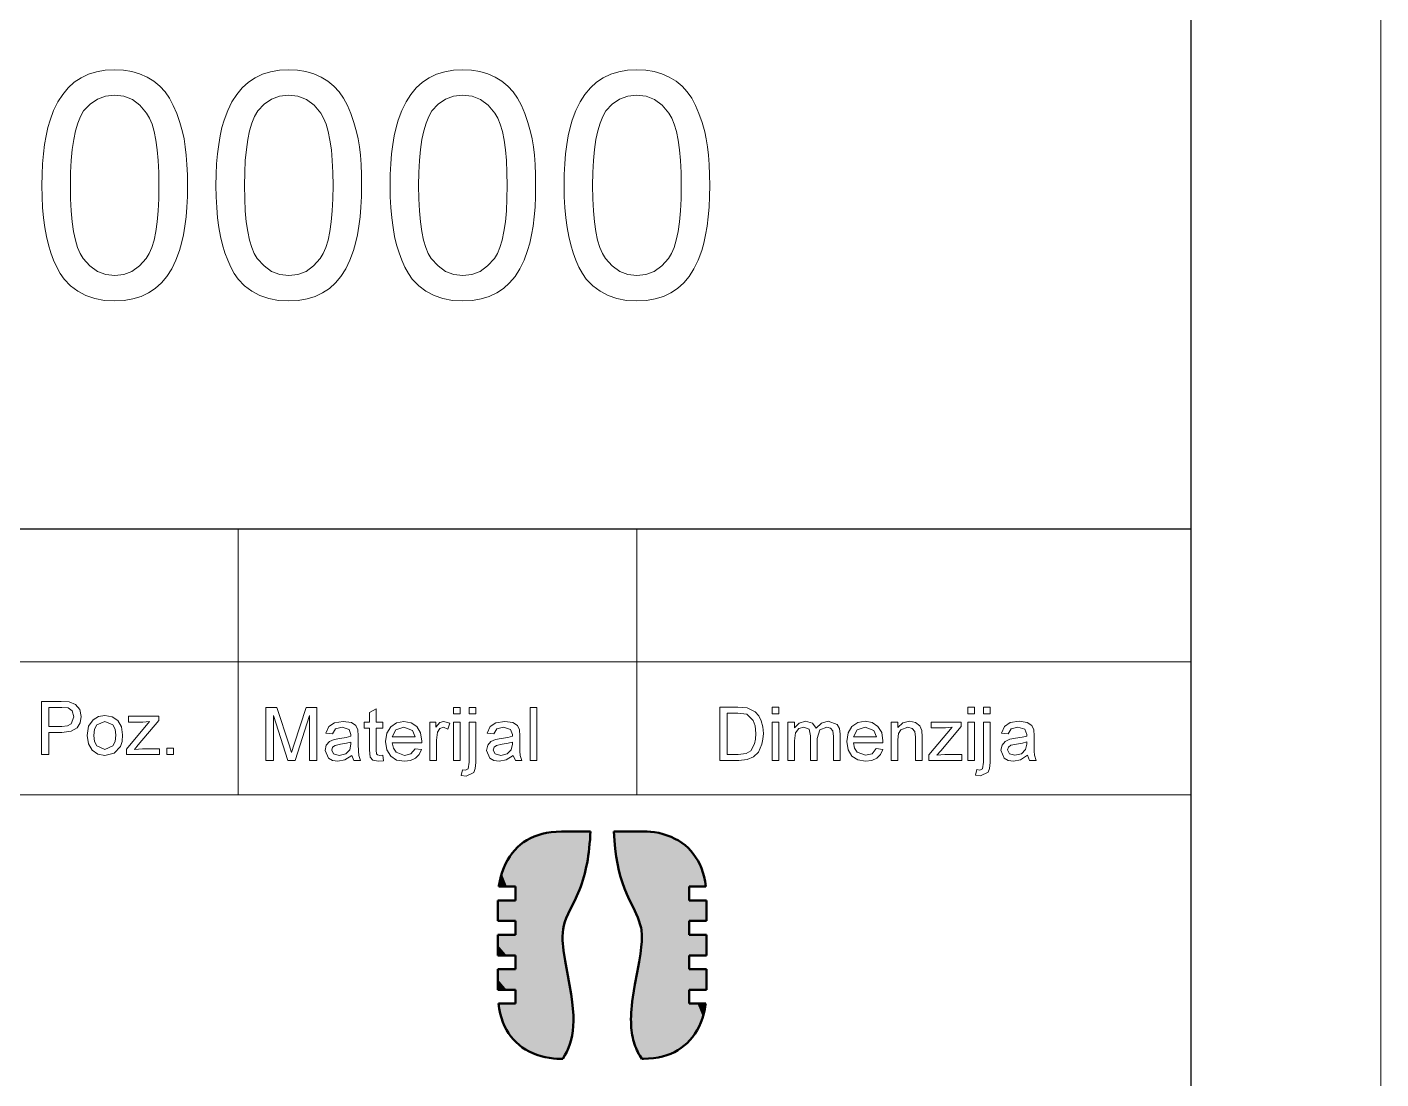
# Model space of a CAD drawing. Extents: x 0 to 297, y 0 to 420.
# Drawn here: x 261.35 to 297, y 25.53 to 53.21 of the extents above; entities that cross this region are included whole.
import ezdxf

# ---------------------------------------------------------------- set-up
doc = ezdxf.new("R2010")
doc.units = 0

msp = doc.modelspace()

# ---------------------------------------------------------------- linework, layer by layer
at = {"color": 7, "lineweight": 13}
for p, q in [((297, 0), (297, 420)), ((142.421, 36.5), (292, 36.5)), ((292, 33), (142.421, 33))]:
    msp.add_line(p, q, dxfattribs=at)
at = {"color": 7, "lineweight": 30}
for p, q in [((292, 5), (292, 415)), ((142.421, 40), (292, 40))]:
    msp.add_line(p, q, dxfattribs=at)
at = {"color": 7, "lineweight": 13, "ltscale": 0.175}
for p, q in [((266.911, 40), (266.911, 33)), ((277.411, 40), (277.411, 33))]:
    msp.add_line(p, q, dxfattribs=at)
at = {"color": 7, "lineweight": 13}
for points in [[(261.745, 49.037), (261.75, 49.331), (261.763, 49.609), (261.785, 49.871), (261.815, 50.117), (261.855, 50.347), (261.903, 50.561), (261.96, 50.759), (262.054, 51.011), (262.165, 51.237), (262.293, 51.436), (262.437, 51.608), (262.597, 51.753), (262.775, 51.871), (262.97, 51.963), (263.183, 52.029), (263.414, 52.068), (263.662, 52.081), (263.892, 52.069), (264.111, 52.033), (264.318, 51.973), (264.513, 51.889), (264.691, 51.782), (264.849, 51.653), (264.986, 51.503), (265.103, 51.332), (265.203, 51.14), (265.294, 50.928), (265.375, 50.697), (265.446, 50.446), (265.487, 50.262), (265.52, 50.057), (265.545, 49.833), (265.564, 49.588), (265.575, 49.322), (265.578, 49.037), (265.574, 48.745), (265.561, 48.469), (265.539, 48.209), (265.509, 47.964), (265.47, 47.735), (265.423, 47.522), (265.366, 47.324), (265.273, 47.072), (265.163, 46.846), (265.036, 46.647), (264.892, 46.474), (264.731, 46.329), (264.553, 46.21), (264.357, 46.117), (264.143, 46.051), (263.911, 46.011), (263.662, 45.998), (263.389, 46.014), (263.136, 46.062), (262.903, 46.142), (262.691, 46.254), (262.499, 46.398), (262.327, 46.574), (262.226, 46.724), (262.135, 46.889), (262.053, 47.069), (261.981, 47.263), (261.918, 47.472), (261.865, 47.696), (261.822, 47.935), (261.788, 48.189), (261.764, 48.457), (261.75, 48.739)], [(266.328, 49.037), (266.333, 49.331), (266.346, 49.609), (266.368, 49.871), (266.399, 50.117), (266.438, 50.347), (266.486, 50.561), (266.543, 50.759), (266.638, 51.011), (266.748, 51.237), (266.876, 51.436), (267.02, 51.608), (267.181, 51.753), (267.358, 51.871), (267.554, 51.963), (267.767, 52.029), (267.997, 52.068), (268.245, 52.081), (268.476, 52.069), (268.694, 52.033), (268.901, 51.973), (269.096, 51.889), (269.275, 51.782), (269.433, 51.653), (269.57, 51.503), (269.686, 51.332), (269.787, 51.14), (269.878, 50.928), (269.959, 50.697), (270.03, 50.446), (270.07, 50.262), (270.103, 50.057), (270.129, 49.833), (270.147, 49.588), (270.158, 49.322), (270.162, 49.037), (270.157, 48.745), (270.144, 48.469), (270.123, 48.209), (270.092, 47.964), (270.054, 47.735), (270.006, 47.522), (269.95, 47.324), (269.856, 47.072), (269.746, 46.846), (269.619, 46.647), (269.475, 46.474), (269.314, 46.329), (269.136, 46.21), (268.94, 46.117), (268.726, 46.051), (268.495, 46.011), (268.245, 45.998), (267.972, 46.014), (267.719, 46.062), (267.486, 46.142), (267.274, 46.254), (267.082, 46.398), (266.91, 46.574), (266.809, 46.724), (266.718, 46.889), (266.636, 47.069), (266.564, 47.263), (266.502, 47.472), (266.449, 47.696), (266.405, 47.935), (266.372, 48.189), (266.348, 48.457), (266.333, 48.739)], [(270.912, 49.037), (270.916, 49.331), (270.929, 49.609), (270.951, 49.871), (270.982, 50.117), (271.021, 50.347), (271.07, 50.561), (271.127, 50.759), (271.221, 51.011), (271.332, 51.237), (271.459, 51.436), (271.603, 51.608), (271.764, 51.753), (271.942, 51.871), (272.137, 51.963), (272.35, 52.029), (272.58, 52.068), (272.828, 52.081), (273.059, 52.069), (273.278, 52.033), (273.484, 51.973), (273.679, 51.889), (273.858, 51.782), (274.016, 51.653), (274.153, 51.503), (274.269, 51.332), (274.37, 51.14), (274.461, 50.928), (274.542, 50.697), (274.613, 50.446), (274.653, 50.262), (274.686, 50.057), (274.712, 49.833), (274.73, 49.588), (274.741, 49.322), (274.745, 49.037), (274.741, 48.745), (274.728, 48.469), (274.706, 48.209), (274.676, 47.964), (274.637, 47.735), (274.589, 47.522), (274.533, 47.324), (274.44, 47.072), (274.329, 46.846), (274.202, 46.647), (274.058, 46.474), (273.897, 46.329), (273.719, 46.21), (273.523, 46.117), (273.31, 46.051), (273.078, 46.011), (272.828, 45.998), (272.555, 46.014), (272.302, 46.062), (272.07, 46.142), (271.857, 46.254), (271.665, 46.398), (271.494, 46.574), (271.393, 46.724), (271.301, 46.889), (271.22, 47.069), (271.147, 47.263), (271.085, 47.472), (271.032, 47.696), (270.989, 47.935), (270.955, 48.189), (270.931, 48.457), (270.917, 48.739)], [(275.495, 49.037), (275.5, 49.331), (275.513, 49.609), (275.535, 49.871), (275.565, 50.117), (275.605, 50.347), (275.653, 50.561), (275.71, 50.759), (275.804, 51.011), (275.915, 51.237), (276.043, 51.436), (276.187, 51.608), (276.347, 51.753), (276.525, 51.871), (276.72, 51.963), (276.933, 52.029), (277.164, 52.068), (277.412, 52.081), (277.642, 52.069), (277.861, 52.033), (278.068, 51.973), (278.263, 51.889), (278.441, 51.782), (278.599, 51.653), (278.736, 51.503), (278.853, 51.332), (278.953, 51.14), (279.044, 50.928), (279.125, 50.697), (279.196, 50.446), (279.237, 50.262), (279.27, 50.057), (279.295, 49.833), (279.314, 49.588), (279.325, 49.322), (279.328, 49.037), (279.324, 48.745), (279.311, 48.469), (279.289, 48.209), (279.259, 47.964), (279.22, 47.735), (279.173, 47.522), (279.116, 47.324), (279.023, 47.072), (278.913, 46.846), (278.786, 46.647), (278.642, 46.474), (278.481, 46.329), (278.303, 46.21), (278.107, 46.117), (277.893, 46.051), (277.661, 46.011), (277.412, 45.998), (277.139, 46.014), (276.886, 46.062), (276.653, 46.142), (276.441, 46.254), (276.249, 46.398), (276.077, 46.574), (275.976, 46.724), (275.885, 46.889), (275.803, 47.069), (275.731, 47.263), (275.668, 47.472), (275.615, 47.696), (275.572, 47.935), (275.538, 48.189), (275.514, 48.457), (275.5, 48.739)], [(262.495, 49.04), (262.5, 48.688), (262.516, 48.368), (262.542, 48.08), (262.579, 47.824), (262.627, 47.6), (262.684, 47.407), (262.753, 47.246), (262.832, 47.117), (263.01, 46.919), (263.208, 46.778), (263.425, 46.693), (263.662, 46.665), (263.899, 46.693), (264.116, 46.778), (264.314, 46.92), (264.492, 47.119), (264.571, 47.248), (264.639, 47.41), (264.697, 47.602), (264.744, 47.826), (264.781, 48.082), (264.807, 48.37), (264.823, 48.689), (264.828, 49.04), (264.823, 49.383), (264.808, 49.696), (264.783, 49.979), (264.747, 50.232), (264.701, 50.455), (264.645, 50.648), (264.579, 50.81), (264.502, 50.943), (264.327, 51.15), (264.127, 51.297), (263.903, 51.385), (263.654, 51.415), (263.418, 51.389), (263.205, 51.311), (263.013, 51.181), (262.844, 50.999), (262.762, 50.852), (262.691, 50.678), (262.631, 50.475), (262.582, 50.244), (262.544, 49.985), (262.517, 49.698), (262.501, 49.383)], [(267.078, 49.04), (267.084, 48.688), (267.1, 48.368), (267.126, 48.08), (267.163, 47.824), (267.21, 47.6), (267.268, 47.407), (267.336, 47.246), (267.415, 47.117), (267.593, 46.919), (267.791, 46.778), (268.008, 46.693), (268.245, 46.665), (268.482, 46.693), (268.699, 46.778), (268.897, 46.92), (269.075, 47.119), (269.154, 47.248), (269.222, 47.41), (269.28, 47.602), (269.328, 47.826), (269.364, 48.082), (269.391, 48.37), (269.407, 48.689), (269.412, 49.04), (269.407, 49.383), (269.391, 49.696), (269.366, 49.979), (269.33, 50.232), (269.284, 50.455), (269.228, 50.648), (269.162, 50.81), (269.086, 50.943), (268.91, 51.15), (268.71, 51.297), (268.486, 51.385), (268.237, 51.415), (268.002, 51.389), (267.788, 51.311), (267.597, 51.181), (267.427, 50.999), (267.346, 50.852), (267.275, 50.678), (267.215, 50.475), (267.166, 50.244), (267.128, 49.985), (267.1, 49.698), (267.084, 49.383)], [(271.662, 49.04), (271.667, 48.688), (271.683, 48.368), (271.709, 48.08), (271.746, 47.824), (271.793, 47.6), (271.851, 47.407), (271.919, 47.246), (271.998, 47.117), (272.176, 46.919), (272.374, 46.778), (272.592, 46.693), (272.828, 46.665), (273.065, 46.693), (273.283, 46.778), (273.48, 46.92), (273.659, 47.119), (273.737, 47.248), (273.806, 47.41), (273.864, 47.602), (273.911, 47.826), (273.948, 48.082), (273.974, 48.37), (273.99, 48.689), (273.995, 49.04), (273.99, 49.383), (273.975, 49.696), (273.949, 49.979), (273.914, 50.232), (273.868, 50.455), (273.812, 50.648), (273.745, 50.81), (273.669, 50.943), (273.494, 51.15), (273.294, 51.297), (273.069, 51.385), (272.821, 51.415), (272.585, 51.389), (272.371, 51.311), (272.18, 51.181), (272.011, 50.999), (271.929, 50.852), (271.858, 50.678), (271.798, 50.475), (271.749, 50.244), (271.711, 49.985), (271.684, 49.698), (271.667, 49.383)], [(276.245, 49.04), (276.25, 48.688), (276.266, 48.368), (276.292, 48.08), (276.329, 47.824), (276.377, 47.6), (276.434, 47.407), (276.503, 47.246), (276.582, 47.117), (276.76, 46.919), (276.958, 46.778), (277.175, 46.693), (277.412, 46.665), (277.649, 46.693), (277.866, 46.778), (278.064, 46.92), (278.242, 47.119), (278.321, 47.248), (278.389, 47.41), (278.447, 47.602), (278.494, 47.826), (278.531, 48.082), (278.557, 48.37), (278.573, 48.689), (278.578, 49.04), (278.573, 49.383), (278.558, 49.696), (278.533, 49.979), (278.497, 50.232), (278.451, 50.455), (278.395, 50.648), (278.329, 50.81), (278.252, 50.943), (278.077, 51.15), (277.877, 51.297), (277.653, 51.385), (277.404, 51.415), (277.168, 51.389), (276.955, 51.311), (276.763, 51.181), (276.594, 50.999), (276.512, 50.852), (276.441, 50.678), (276.381, 50.475), (276.332, 50.244), (276.294, 49.985), (276.267, 49.698), (276.251, 49.383)], [(261.731, 34.06), (261.731, 35.46), (262.25, 35.46), (262.46, 35.447), (262.629, 35.383), (262.74, 35.25), (262.781, 35.062), (262.754, 34.9), (262.671, 34.765), (262.517, 34.674), (262.274, 34.643), (261.926, 34.643), (261.926, 34.06)], [(261.926, 34.799), (262.272, 34.799), (262.418, 34.816), (262.515, 34.867), (262.587, 35.057), (262.545, 35.209), (262.433, 35.292), (262.268, 35.305), (261.926, 35.305)], [(267.645, 33.905), (267.645, 35.305), (267.934, 35.305), (268.252, 34.32), (268.316, 34.113), (268.386, 34.337), (268.701, 35.305), (268.987, 35.305), (268.987, 33.905), (268.792, 33.905), (268.792, 35.091), (268.412, 33.905), (268.217, 33.905), (267.84, 35.091), (267.84, 33.905)], [(272.584, 35.13), (272.584, 35.305), (272.759, 35.305), (272.759, 35.13)], [(272.992, 35.13), (272.992, 35.305), (273.167, 35.305), (273.167, 35.13)], [(274.598, 33.905), (274.598, 35.305), (274.773, 35.305), (274.773, 33.905)], [(279.592, 33.908), (279.592, 35.308), (280.07, 35.308), (280.317, 35.288), (280.521, 35.188), (280.617, 35.081), (280.685, 34.948), (280.726, 34.792), (280.74, 34.616), (280.73, 34.465), (280.703, 34.333), (280.608, 34.129), (280.482, 34.002), (280.316, 33.932), (280.093, 33.908)], [(280.973, 35.133), (280.973, 35.308), (281.148, 35.308), (281.148, 35.133)], [(286.126, 35.133), (286.126, 35.308), (286.301, 35.308), (286.301, 35.133)], [(286.534, 35.133), (286.534, 35.308), (286.709, 35.308), (286.709, 35.133)], [(262.937, 34.566), (262.975, 34.809), (263.091, 34.979), (263.233, 35.063), (263.404, 35.091), (263.591, 35.057), (263.74, 34.955), (263.838, 34.793), (263.87, 34.58), (263.856, 34.407), (263.813, 34.275), (263.645, 34.102), (263.404, 34.041), (263.215, 34.074), (263.066, 34.176), (262.969, 34.341)], [(263.112, 34.566), (263.133, 34.404), (263.195, 34.288), (263.404, 34.196), (263.612, 34.289), (263.675, 34.406), (263.695, 34.571), (263.674, 34.729), (263.612, 34.843), (263.404, 34.935), (263.195, 34.843), (263.133, 34.728)], [(263.968, 34.06), (263.968, 34.207), (264.582, 34.935), (264.405, 34.916), (264.026, 34.916), (264.026, 35.071), (264.823, 35.071), (264.823, 34.955), (264.283, 34.315), (264.183, 34.196), (264.391, 34.216), (264.843, 34.216), (264.843, 34.06)], [(269.901, 34.041), (269.717, 33.921), (269.534, 33.885), (269.392, 33.906), (269.287, 33.966), (269.201, 34.173), (269.233, 34.308), (269.319, 34.406), (269.438, 34.462), (269.585, 34.488), (269.759, 34.515), (269.88, 34.547), (269.881, 34.588), (269.835, 34.726), (269.648, 34.78), (269.477, 34.741), (269.395, 34.605), (269.22, 34.624), (269.296, 34.798), (269.449, 34.9), (269.681, 34.935), (269.893, 34.905), (270.013, 34.827), (270.067, 34.709), (270.076, 34.556), (270.076, 34.338), (270.079, 34.15), (270.087, 34.041), (270.134, 33.905), (269.959, 33.905)], [(270.717, 34.051), (270.737, 33.9), (270.607, 33.885), (270.461, 33.914), (270.389, 33.991), (270.367, 34.189), (270.367, 34.76), (270.231, 34.76), (270.231, 34.916), (270.367, 34.916), (270.367, 35.166), (270.542, 35.268), (270.542, 34.916), (270.717, 34.916), (270.717, 34.76), (270.542, 34.76), (270.542, 34.179), (270.552, 34.086), (270.581, 34.053), (270.641, 34.041)], [(271.571, 34.216), (271.742, 34.197), (271.681, 34.065), (271.584, 33.967), (271.452, 33.906), (271.288, 33.885), (271.084, 33.919), (270.928, 34.021), (270.828, 34.184), (270.795, 34.402), (270.829, 34.627), (270.929, 34.795), (271.084, 34.9), (271.278, 34.935), (271.466, 34.901), (271.617, 34.799), (271.715, 34.636), (271.748, 34.416), (271.747, 34.372), (270.97, 34.372), (271, 34.23), (271.069, 34.126), (271.291, 34.041), (271.46, 34.083)], [(271.962, 33.905), (271.962, 34.916), (272.117, 34.916), (272.117, 34.781), (272.219, 34.905), (272.322, 34.935), (272.487, 34.887), (272.431, 34.731), (272.315, 34.78), (272.223, 34.745), (272.164, 34.65), (272.137, 34.445), (272.137, 33.905)], [(274.151, 34.041), (273.967, 33.921), (273.785, 33.885), (273.643, 33.906), (273.538, 33.966), (273.451, 34.173), (273.484, 34.308), (273.569, 34.406), (273.688, 34.462), (273.836, 34.488), (274.01, 34.515), (274.131, 34.547), (274.132, 34.588), (274.085, 34.726), (273.898, 34.78), (273.727, 34.741), (273.646, 34.605), (273.471, 34.624), (273.547, 34.798), (273.699, 34.9), (273.931, 34.935), (274.144, 34.905), (274.264, 34.827), (274.318, 34.709), (274.326, 34.556), (274.326, 34.338), (274.329, 34.15), (274.338, 34.041), (274.384, 33.905), (274.21, 33.905)], [(279.787, 34.064), (280.077, 34.064), (280.288, 34.09), (280.41, 34.164), (280.51, 34.344), (280.536, 34.469), (280.545, 34.619), (280.528, 34.816), (280.475, 34.962), (280.305, 35.123), (280.072, 35.152), (279.787, 35.152)], [(281.381, 33.908), (281.381, 34.919), (281.556, 34.919), (281.556, 34.767), (281.679, 34.891), (281.854, 34.939), (282.033, 34.89), (282.132, 34.755), (282.271, 34.893), (282.447, 34.939), (282.68, 34.855), (282.741, 34.75), (282.762, 34.6), (282.762, 33.908), (282.587, 33.908), (282.587, 34.538), (282.57, 34.684), (282.51, 34.756), (282.407, 34.783), (282.23, 34.713), (282.159, 34.489), (282.159, 33.908), (281.984, 33.908), (281.984, 34.557), (281.942, 34.727), (281.806, 34.783), (281.673, 34.745), (281.584, 34.635), (281.556, 34.426), (281.556, 33.908)], [(283.713, 34.219), (283.884, 34.2), (283.823, 34.068), (283.725, 33.97), (283.593, 33.909), (283.429, 33.889), (283.226, 33.923), (283.07, 34.024), (282.97, 34.187), (282.937, 34.405), (282.97, 34.63), (283.071, 34.799), (283.225, 34.904), (283.42, 34.939), (283.608, 34.905), (283.758, 34.802), (283.857, 34.639), (283.89, 34.42), (283.889, 34.375), (283.112, 34.375), (283.142, 34.233), (283.211, 34.129), (283.433, 34.044), (283.602, 34.086)], [(284.104, 33.908), (284.104, 34.919), (284.279, 34.919), (284.279, 34.776), (284.41, 34.898), (284.588, 34.939), (284.75, 34.906), (284.86, 34.82), (284.911, 34.694), (284.92, 34.528), (284.92, 33.908), (284.745, 33.908), (284.745, 34.516), (284.726, 34.671), (284.657, 34.752), (284.54, 34.783), (284.356, 34.714), (284.298, 34.615), (284.279, 34.454), (284.279, 33.908)], [(287.693, 34.044), (287.509, 33.924), (287.326, 33.889), (287.184, 33.909), (287.079, 33.97), (286.993, 34.177), (287.026, 34.312), (287.111, 34.409), (287.23, 34.466), (287.377, 34.491), (287.551, 34.518), (287.673, 34.55), (287.673, 34.591), (287.627, 34.729), (287.44, 34.783), (287.269, 34.744), (287.187, 34.608), (287.012, 34.627), (287.088, 34.801), (287.241, 34.903), (287.473, 34.939), (287.685, 34.908), (287.805, 34.83), (287.859, 34.712), (287.868, 34.559), (287.868, 34.342), (287.871, 34.153), (287.88, 34.044), (287.926, 33.908), (287.751, 33.908)], [(270.97, 34.527), (271.573, 34.527), (271.504, 34.694), (271.277, 34.78), (271.065, 34.711)], [(272.584, 33.905), (272.584, 34.916), (272.759, 34.916), (272.759, 33.905)], [(272.786, 33.515), (272.818, 33.665), (272.895, 33.652), (272.968, 33.687), (272.992, 33.859), (272.992, 34.916), (273.167, 34.916), (273.167, 33.851), (273.155, 33.693), (273.12, 33.592), (272.918, 33.497)], [(280.973, 33.908), (280.973, 34.919), (281.148, 34.919), (281.148, 33.908)], [(283.112, 34.53), (283.715, 34.53), (283.645, 34.697), (283.419, 34.783), (283.207, 34.714)], [(285.095, 33.908), (285.095, 34.054), (285.71, 34.783), (285.532, 34.764), (285.154, 34.764), (285.154, 34.919), (285.951, 34.919), (285.951, 34.803), (285.411, 34.163), (285.31, 34.044), (285.519, 34.064), (285.97, 34.064), (285.97, 33.908)], [(286.126, 33.908), (286.126, 34.919), (286.301, 34.919), (286.301, 33.908)], [(286.328, 33.519), (286.36, 33.669), (286.436, 33.655), (286.51, 33.69), (286.534, 33.862), (286.534, 34.919), (286.709, 34.919), (286.709, 33.854), (286.697, 33.696), (286.661, 33.595), (286.46, 33.5)], [(265.037, 34.06), (265.037, 34.235), (265.212, 34.235), (265.212, 34.06)], [(269.881, 34.391), (269.768, 34.36), (269.61, 34.334), (269.464, 34.303), (269.399, 34.254), (269.376, 34.182), (269.426, 34.081), (269.573, 34.041), (269.744, 34.082), (269.854, 34.189), (269.88, 34.337)], [(274.132, 34.391), (274.019, 34.36), (273.86, 34.334), (273.715, 34.303), (273.649, 34.254), (273.626, 34.182), (273.676, 34.081), (273.824, 34.041), (273.994, 34.082), (274.104, 34.189), (274.131, 34.337)], [(287.673, 34.394), (287.56, 34.363), (287.402, 34.337), (287.257, 34.307), (287.191, 34.257), (287.168, 34.185), (287.218, 34.085), (287.365, 34.044), (287.536, 34.086), (287.646, 34.192), (287.673, 34.34)]]:
    msp.add_lwpolyline(points, close=True, dxfattribs=at)
at = {"color": 142, "lineweight": 50}
for points in [[(275.424, 32.037), (275.286, 32.033), (275.156, 32.022), (275.033, 32.003), (274.917, 31.977), (274.808, 31.945), (274.704, 31.907), (274.606, 31.862), (274.514, 31.812), (274.427, 31.755), (274.345, 31.693), (274.268, 31.624), (274.195, 31.549), (274.128, 31.468), (274.065, 31.38), (274.007, 31.286), (273.953, 31.186), (273.906, 31.079), (273.863, 30.967), (273.827, 30.85), (273.798, 30.729), (273.775, 30.607), (273.772, 30.587)], [(276.188, 32.037), (275.806, 32.037), (275.424, 32.037)], [(275.453, 29.278), (275.457, 29.376), (275.468, 29.47), (275.487, 29.563), (275.515, 29.657), (275.551, 29.757), (275.602, 29.872), (275.675, 30.022), (275.768, 30.209), (275.864, 30.42), (275.898, 30.504), (275.932, 30.592), (275.961, 30.674), (275.989, 30.759), (276.014, 30.843), (276.037, 30.93), (276.059, 31.017), (276.079, 31.109), (276.098, 31.201), (276.115, 31.297), (276.13, 31.395), (276.145, 31.498), (276.157, 31.603), (276.167, 31.713), (276.176, 31.826), (276.184, 31.943), (276.188, 32.037)], [(273.772, 30.587), (273.991, 30.587), (274.21, 30.587)], [(274.21, 30.587), (274.21, 30.404), (274.21, 30.221)], [(274.21, 30.221), (273.981, 30.221), (273.752, 30.221)], [(273.752, 30.221), (273.752, 29.952), (273.752, 29.683)], [(273.752, 29.683), (273.981, 29.683), (274.21, 29.683)], [(274.21, 29.683), (274.21, 29.5), (274.21, 29.317)], [(274.21, 29.317), (273.981, 29.317), (273.752, 29.317)], [(273.752, 29.317), (273.752, 29.048), (273.752, 28.779)], [(275.458, 26.06), (275.515, 26.149), (275.566, 26.243), (275.61, 26.341), (275.648, 26.445), (275.68, 26.553), (275.705, 26.668), (275.724, 26.79), (275.736, 26.919), (275.74, 27.059), (275.738, 27.209), (275.728, 27.373), (275.708, 27.554), (275.679, 27.76), (275.637, 28.005), (275.572, 28.346), (275.52, 28.631), (275.479, 28.907), (275.468, 29), (275.46, 29.091), (275.456, 29.169), (275.453, 29.244), (275.453, 29.278)], [(273.752, 28.779), (273.981, 28.779), (274.21, 28.779)], [(274.21, 28.779), (274.21, 28.596), (274.21, 28.413)], [(274.21, 28.413), (273.981, 28.413), (273.752, 28.413)], [(273.752, 28.413), (273.752, 28.144), (273.752, 27.875)], [(273.752, 27.875), (273.981, 27.875), (274.21, 27.875)], [(274.21, 27.875), (274.21, 27.692), (274.21, 27.509)], [(274.21, 27.509), (273.989, 27.509), (273.769, 27.509)], [(273.769, 27.509), (273.788, 27.376), (273.813, 27.25), (273.846, 27.132), (273.884, 27.022), (273.928, 26.918), (273.978, 26.82), (274.033, 26.729), (274.094, 26.644), (274.16, 26.564), (274.232, 26.49), (274.309, 26.421), (274.392, 26.358), (274.48, 26.3), (274.574, 26.247), (274.673, 26.201), (274.777, 26.16), (274.886, 26.126), (274.997, 26.098), (275.108, 26.078), (275.215, 26.065), (275.305, 26.06), (275.322, 26.06)], [(275.322, 26.06), (275.39, 26.06), (275.458, 26.06)]]:
    msp.add_lwpolyline(points, dxfattribs=at)
at = {"color": 9, "lineweight": 50}
for points in [[(277.673, 32.037), (277.24, 32.037), (276.807, 32.037)], [(276.807, 32.037), (276.821, 31.802), (276.841, 31.584), (276.867, 31.381), (276.899, 31.192), (276.937, 31.014), (276.98, 30.848), (277.029, 30.689), (277.084, 30.536), (277.146, 30.386), (277.218, 30.229), (277.31, 30.043), (277.438, 29.773), (277.522, 29.502), (277.53, 29.454), (277.536, 29.405), (277.54, 29.356), (277.542, 29.306), (277.543, 29.278)], [(279.225, 30.587), (279.206, 30.72), (279.18, 30.846), (279.147, 30.963), (279.108, 31.074), (279.064, 31.178), (279.013, 31.275), (278.957, 31.366), (278.896, 31.452), (278.829, 31.532), (278.757, 31.606), (278.679, 31.675), (278.595, 31.739), (278.506, 31.797), (278.412, 31.849), (278.312, 31.896), (278.208, 31.937), (278.099, 31.971), (277.988, 31.999), (277.877, 32.019), (277.771, 32.032), (277.684, 32.037), (277.673, 32.037)], [(278.786, 30.221), (278.786, 30.404), (278.786, 30.587)], [(278.786, 30.587), (279.006, 30.587), (279.225, 30.587)], [(279.243, 30.221), (279.015, 30.221), (278.786, 30.221)], [(279.243, 29.683), (279.243, 29.952), (279.243, 30.221)], [(278.786, 29.317), (278.786, 29.5), (278.786, 29.683)], [(278.786, 29.683), (279.015, 29.683), (279.243, 29.683)], [(277.543, 29.278), (277.539, 29.145), (277.527, 28.994), (277.505, 28.819), (277.472, 28.609), (277.42, 28.331), (277.359, 28.008), (277.305, 27.682), (277.289, 27.568), (277.276, 27.454), (277.267, 27.359), (277.26, 27.264), (277.257, 27.18), (277.255, 27.096), (277.256, 27.02), (277.259, 26.945), (277.263, 26.875), (277.27, 26.806), (277.278, 26.741), (277.289, 26.677), (277.301, 26.617), (277.315, 26.557), (277.33, 26.5), (277.347, 26.444), (277.366, 26.391), (277.387, 26.338), (277.408, 26.287), (277.432, 26.237), (277.457, 26.189), (277.485, 26.142), (277.538, 26.06)], [(279.243, 29.317), (279.015, 29.317), (278.786, 29.317)], [(279.243, 28.779), (279.243, 29.048), (279.243, 29.317)], [(278.786, 28.413), (278.786, 28.596), (278.786, 28.779)], [(278.786, 28.779), (279.015, 28.779), (279.243, 28.779)], [(279.243, 28.413), (279.015, 28.413), (278.786, 28.413)], [(279.243, 27.875), (279.243, 28.144), (279.243, 28.413)], [(278.786, 27.509), (278.786, 27.692), (278.786, 27.875)], [(278.786, 27.875), (279.015, 27.875), (279.243, 27.875)], [(277.582, 26.06), (277.72, 26.063), (277.85, 26.075), (277.972, 26.094), (278.088, 26.119), (278.197, 26.151), (278.3, 26.189), (278.398, 26.234), (278.49, 26.284), (278.576, 26.341), (278.658, 26.404), (278.735, 26.472), (278.807, 26.547), (278.874, 26.628), (278.936, 26.715), (278.994, 26.809), (279.046, 26.909), (279.093, 27.015), (279.135, 27.127), (279.17, 27.245), (279.199, 27.366), (279.221, 27.487), (279.225, 27.509)], [(279.225, 27.509), (279.005, 27.509), (278.786, 27.509)], [(277.538, 26.06), (277.56, 26.06), (277.582, 26.06)]]:
    msp.add_lwpolyline(points, dxfattribs=at)
at = {"color": 142, "lineweight": 5}
for points in [[(274.103, 31.435), (274.21, 30.587), (274.497, 31.801)], [(274.745, 26.172), (274.497, 31.801), (274.285, 26.441), (274.21, 30.587)], [(275.239, 26.063), (274.758, 31.928), (274.745, 26.172), (274.497, 31.801)], [(275.424, 32.037), (274.758, 31.928), (275.322, 26.06), (275.239, 26.063)], [(275.424, 32.037), (275.322, 26.06), (275.458, 26.06), (275.39, 26.06)], [(275.424, 32.037), (275.458, 26.06), (275.806, 32.037), (275.453, 29.278)], [(275.453, 29.278), (275.557, 29.77), (275.806, 32.037), (275.897, 30.5)], [(275.806, 32.037), (275.897, 30.5), (276.188, 32.037), (276.058, 31.011)], [(276.188, 32.037), (276.058, 31.011), (276.167, 31.71)], [(274.103, 31.435), (273.852, 30.932), (274.21, 30.587), (273.991, 30.587)], [(273.991, 30.587), (273.852, 30.932), (273.772, 30.587)], [(274.285, 26.441), (274.21, 30.587), (274.21, 30.404)], [(274.21, 30.221), (274.285, 26.441), (274.21, 30.404)], [(273.752, 30.221), (273.981, 29.683), (273.981, 30.221), (274.21, 29.683)], [(273.752, 29.952), (273.752, 29.683), (273.752, 30.221), (273.981, 29.683)], [(273.981, 30.221), (274.21, 29.683), (274.21, 30.221), (274.285, 26.441)], [(274.21, 29.683), (274.21, 29.5), (274.285, 26.441), (274.21, 29.317)], [(274.21, 28.779), (273.981, 29.317), (273.981, 28.779), (273.752, 29.317)], [(273.981, 28.779), (273.752, 29.317), (273.752, 29.048)], [(274.285, 26.441), (274.21, 29.317), (274.21, 28.779), (273.981, 29.317)], [(275.604, 28.18), (275.453, 29.278), (275.688, 26.585), (275.458, 26.06)], [(273.981, 28.779), (273.752, 29.048), (273.752, 28.779)], [(274.21, 28.779), (274.21, 28.596), (274.285, 26.441), (274.21, 28.413)], [(274.21, 27.875), (273.981, 28.413), (273.981, 27.875), (273.752, 28.413)], [(273.981, 27.875), (273.752, 28.413), (273.752, 28.144)], [(274.285, 26.441), (274.21, 28.413), (274.21, 27.875), (273.981, 28.413)], [(275.604, 28.18), (275.688, 26.585), (275.736, 27.251)], [(273.981, 27.875), (273.752, 28.144), (273.752, 27.875)], [(274.285, 26.441), (274.21, 27.875), (274.21, 27.509), (274.21, 27.692)], [(273.949, 26.875), (273.989, 27.509), (273.769, 27.509)], [(274.285, 26.441), (274.21, 27.509), (273.949, 26.875), (273.989, 27.509)]]:
    msp.add_solid(points, dxfattribs=at)
at = {"color": 9, "lineweight": 5}
for points in [[(276.951, 30.958), (277.24, 32.037), (276.807, 32.037)], [(276.951, 30.958), (277.226, 30.213), (277.24, 32.037), (277.447, 29.751)], [(277.24, 32.037), (277.447, 29.751), (277.673, 32.037), (277.543, 29.278)], [(277.582, 26.06), (277.673, 32.037), (277.56, 26.06), (277.543, 29.278)], [(278.247, 26.168), (277.673, 32.037), (277.582, 26.06)], [(278.247, 26.168), (278.242, 31.925), (277.673, 32.037), (277.75, 32.034)], [(278.247, 26.168), (278.507, 26.295), (278.242, 31.925), (278.704, 31.654)], [(278.507, 26.295), (278.786, 27.509), (278.704, 31.654), (278.786, 30.587)], [(278.704, 31.654), (278.786, 30.587), (279.043, 31.22), (279.006, 30.587)], [(279.043, 31.22), (279.006, 30.587), (279.225, 30.587)], [(278.786, 30.587), (278.786, 27.509), (278.786, 27.875), (278.786, 27.692)], [(278.786, 30.587), (278.786, 27.875), (278.786, 28.596), (278.786, 28.413)], [(278.786, 30.587), (278.786, 28.596), (278.786, 29.317), (278.786, 28.779)], [(278.786, 30.587), (278.786, 29.317), (278.786, 29.683), (278.786, 29.5)], [(278.786, 30.587), (278.786, 29.683), (278.786, 30.404), (278.786, 30.221)], [(279.243, 29.683), (279.015, 30.221), (279.015, 29.683), (278.786, 30.221)], [(279.015, 29.683), (278.786, 30.221), (278.786, 29.683)], [(279.243, 29.952), (279.243, 30.221), (279.243, 29.683), (279.015, 30.221)], [(277.56, 26.06), (277.543, 29.278), (277.538, 26.06), (277.452, 28.497)], [(279.243, 28.779), (279.015, 29.317), (279.015, 28.779), (278.786, 29.317)], [(279.015, 28.779), (278.786, 29.317), (278.786, 28.779)], [(279.243, 29.048), (279.243, 29.317), (279.243, 28.779), (279.015, 29.317)], [(277.538, 26.06), (277.452, 28.497), (277.341, 26.462), (277.3, 27.651)], [(279.243, 27.875), (279.015, 28.413), (279.015, 27.875), (278.786, 28.413)], [(279.015, 27.875), (278.786, 28.413), (278.786, 27.875)], [(279.243, 28.144), (279.243, 28.413), (279.243, 27.875), (279.015, 28.413)], [(277.341, 26.462), (277.3, 27.651), (277.269, 26.813)], [(278.786, 27.509), (278.507, 26.295), (278.899, 26.661)], [(279.005, 27.509), (278.786, 27.509), (279.146, 27.163), (278.899, 26.661)], [(279.005, 27.509), (279.146, 27.163), (279.225, 27.509)]]:
    msp.add_solid(points, dxfattribs=at)

doc.saveas('drawing.dxf')
